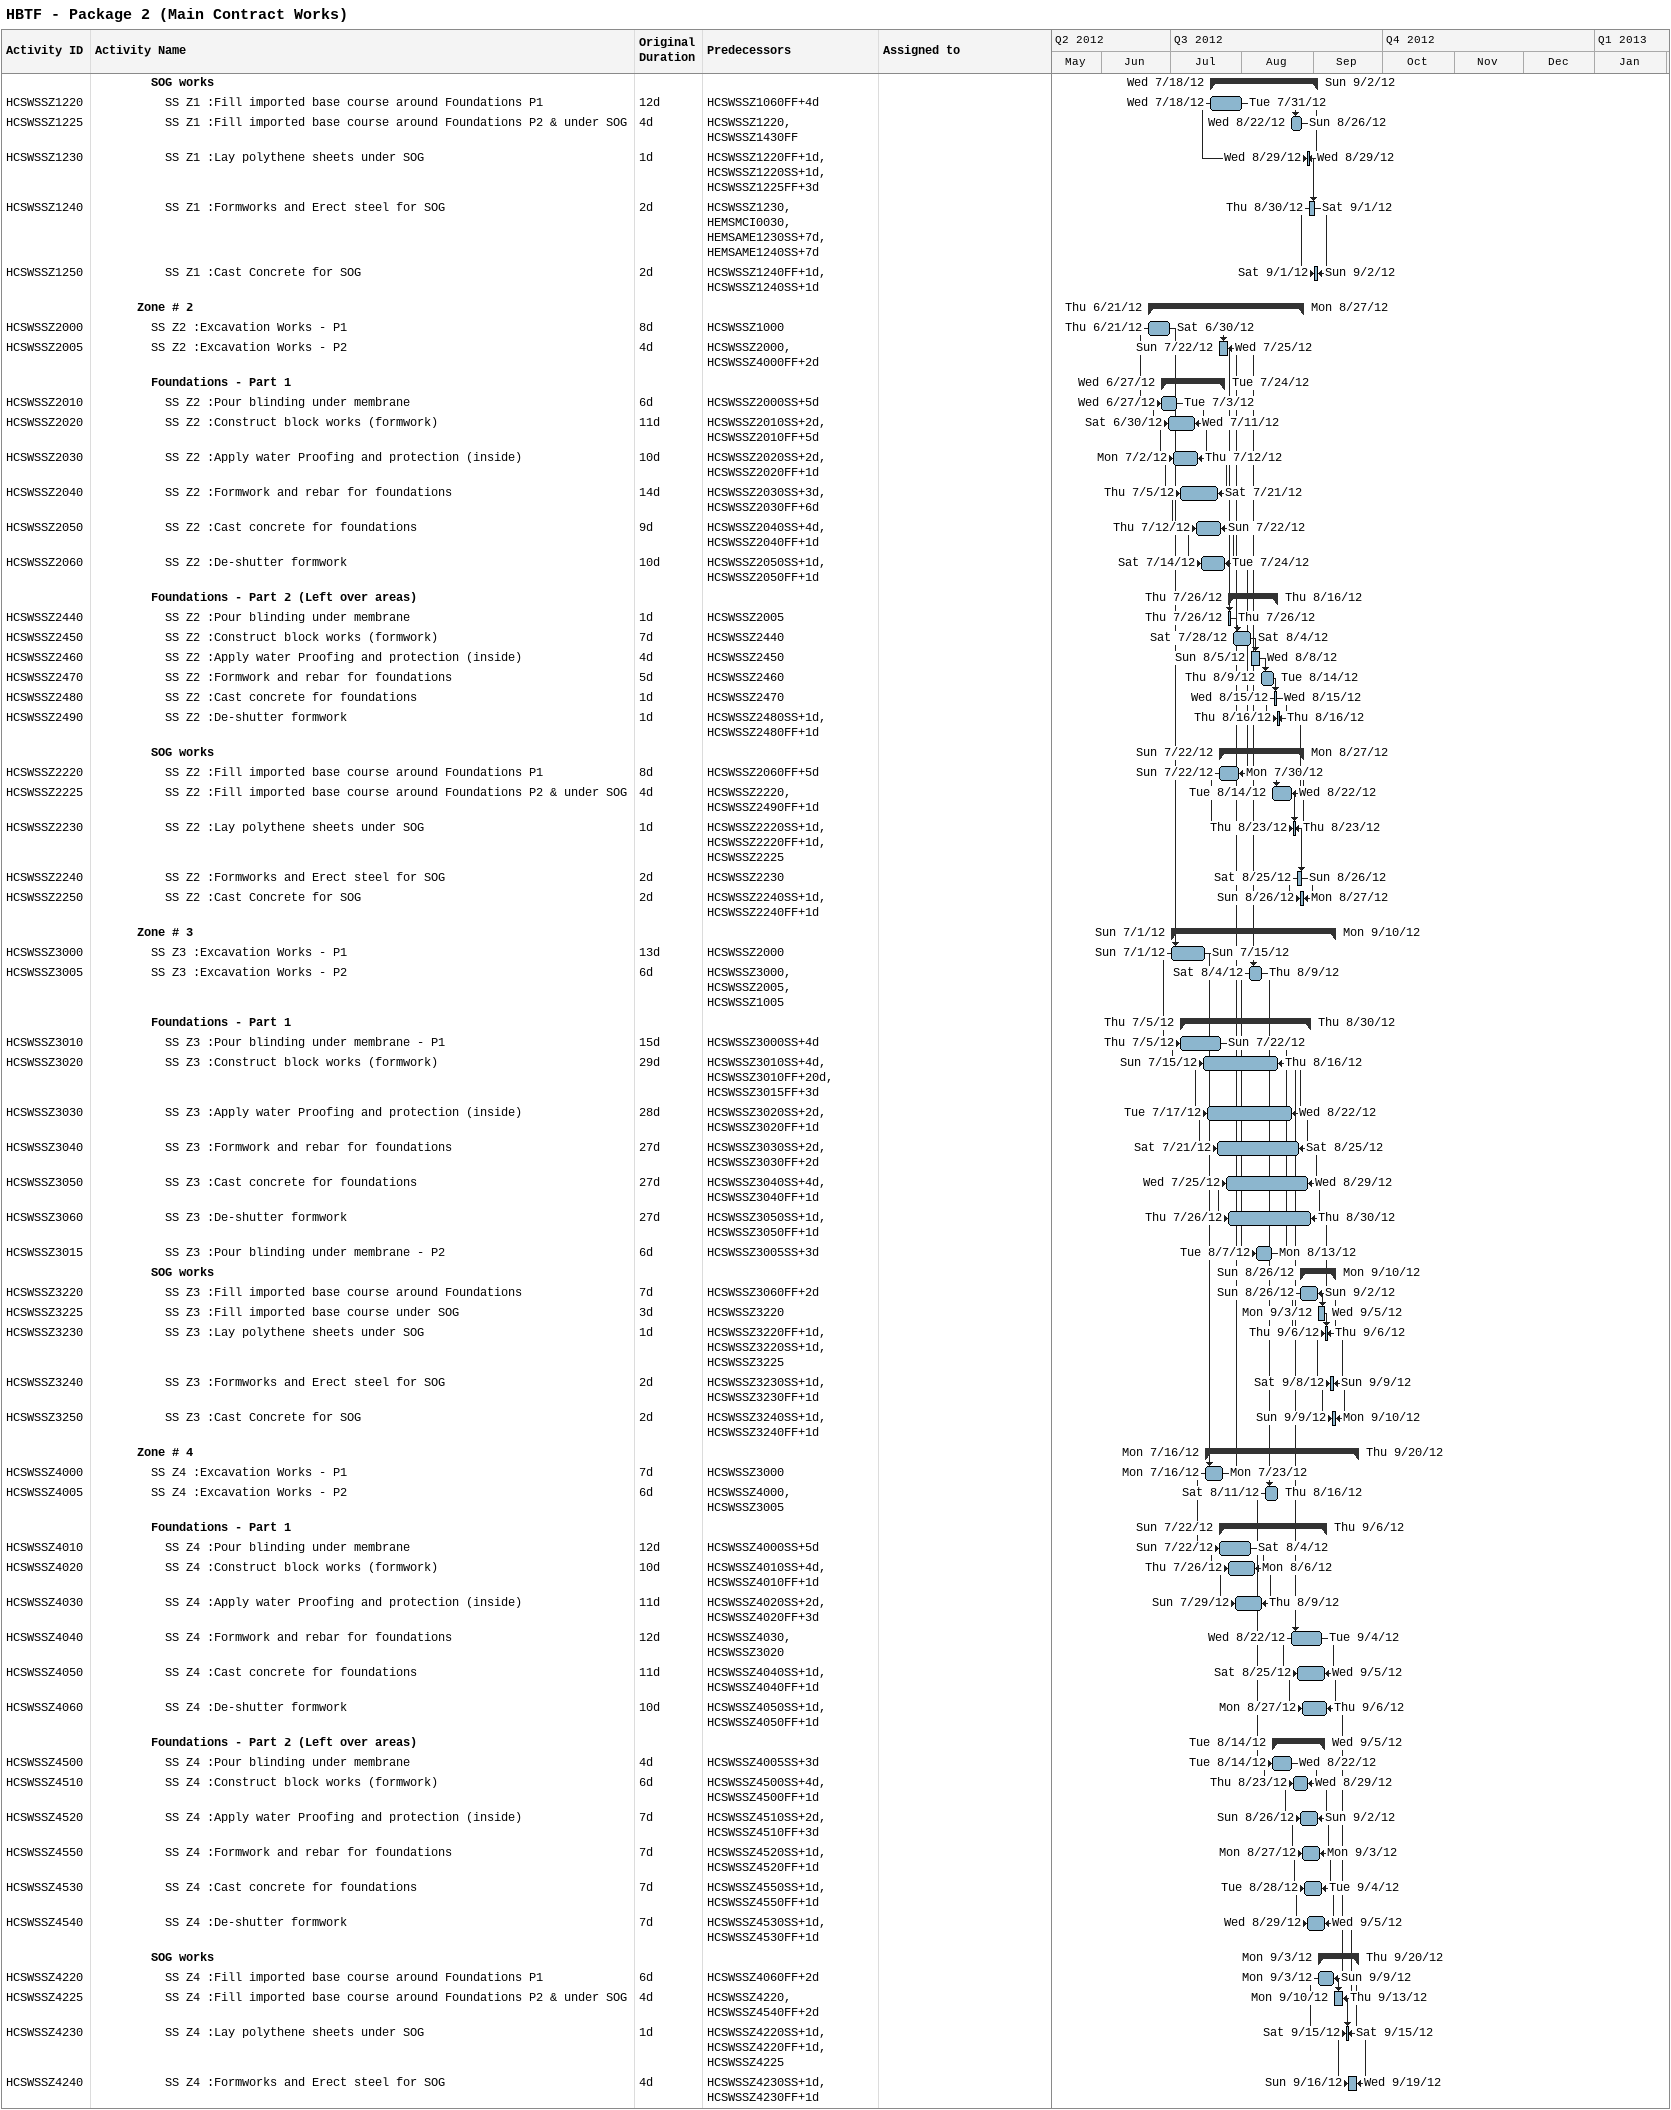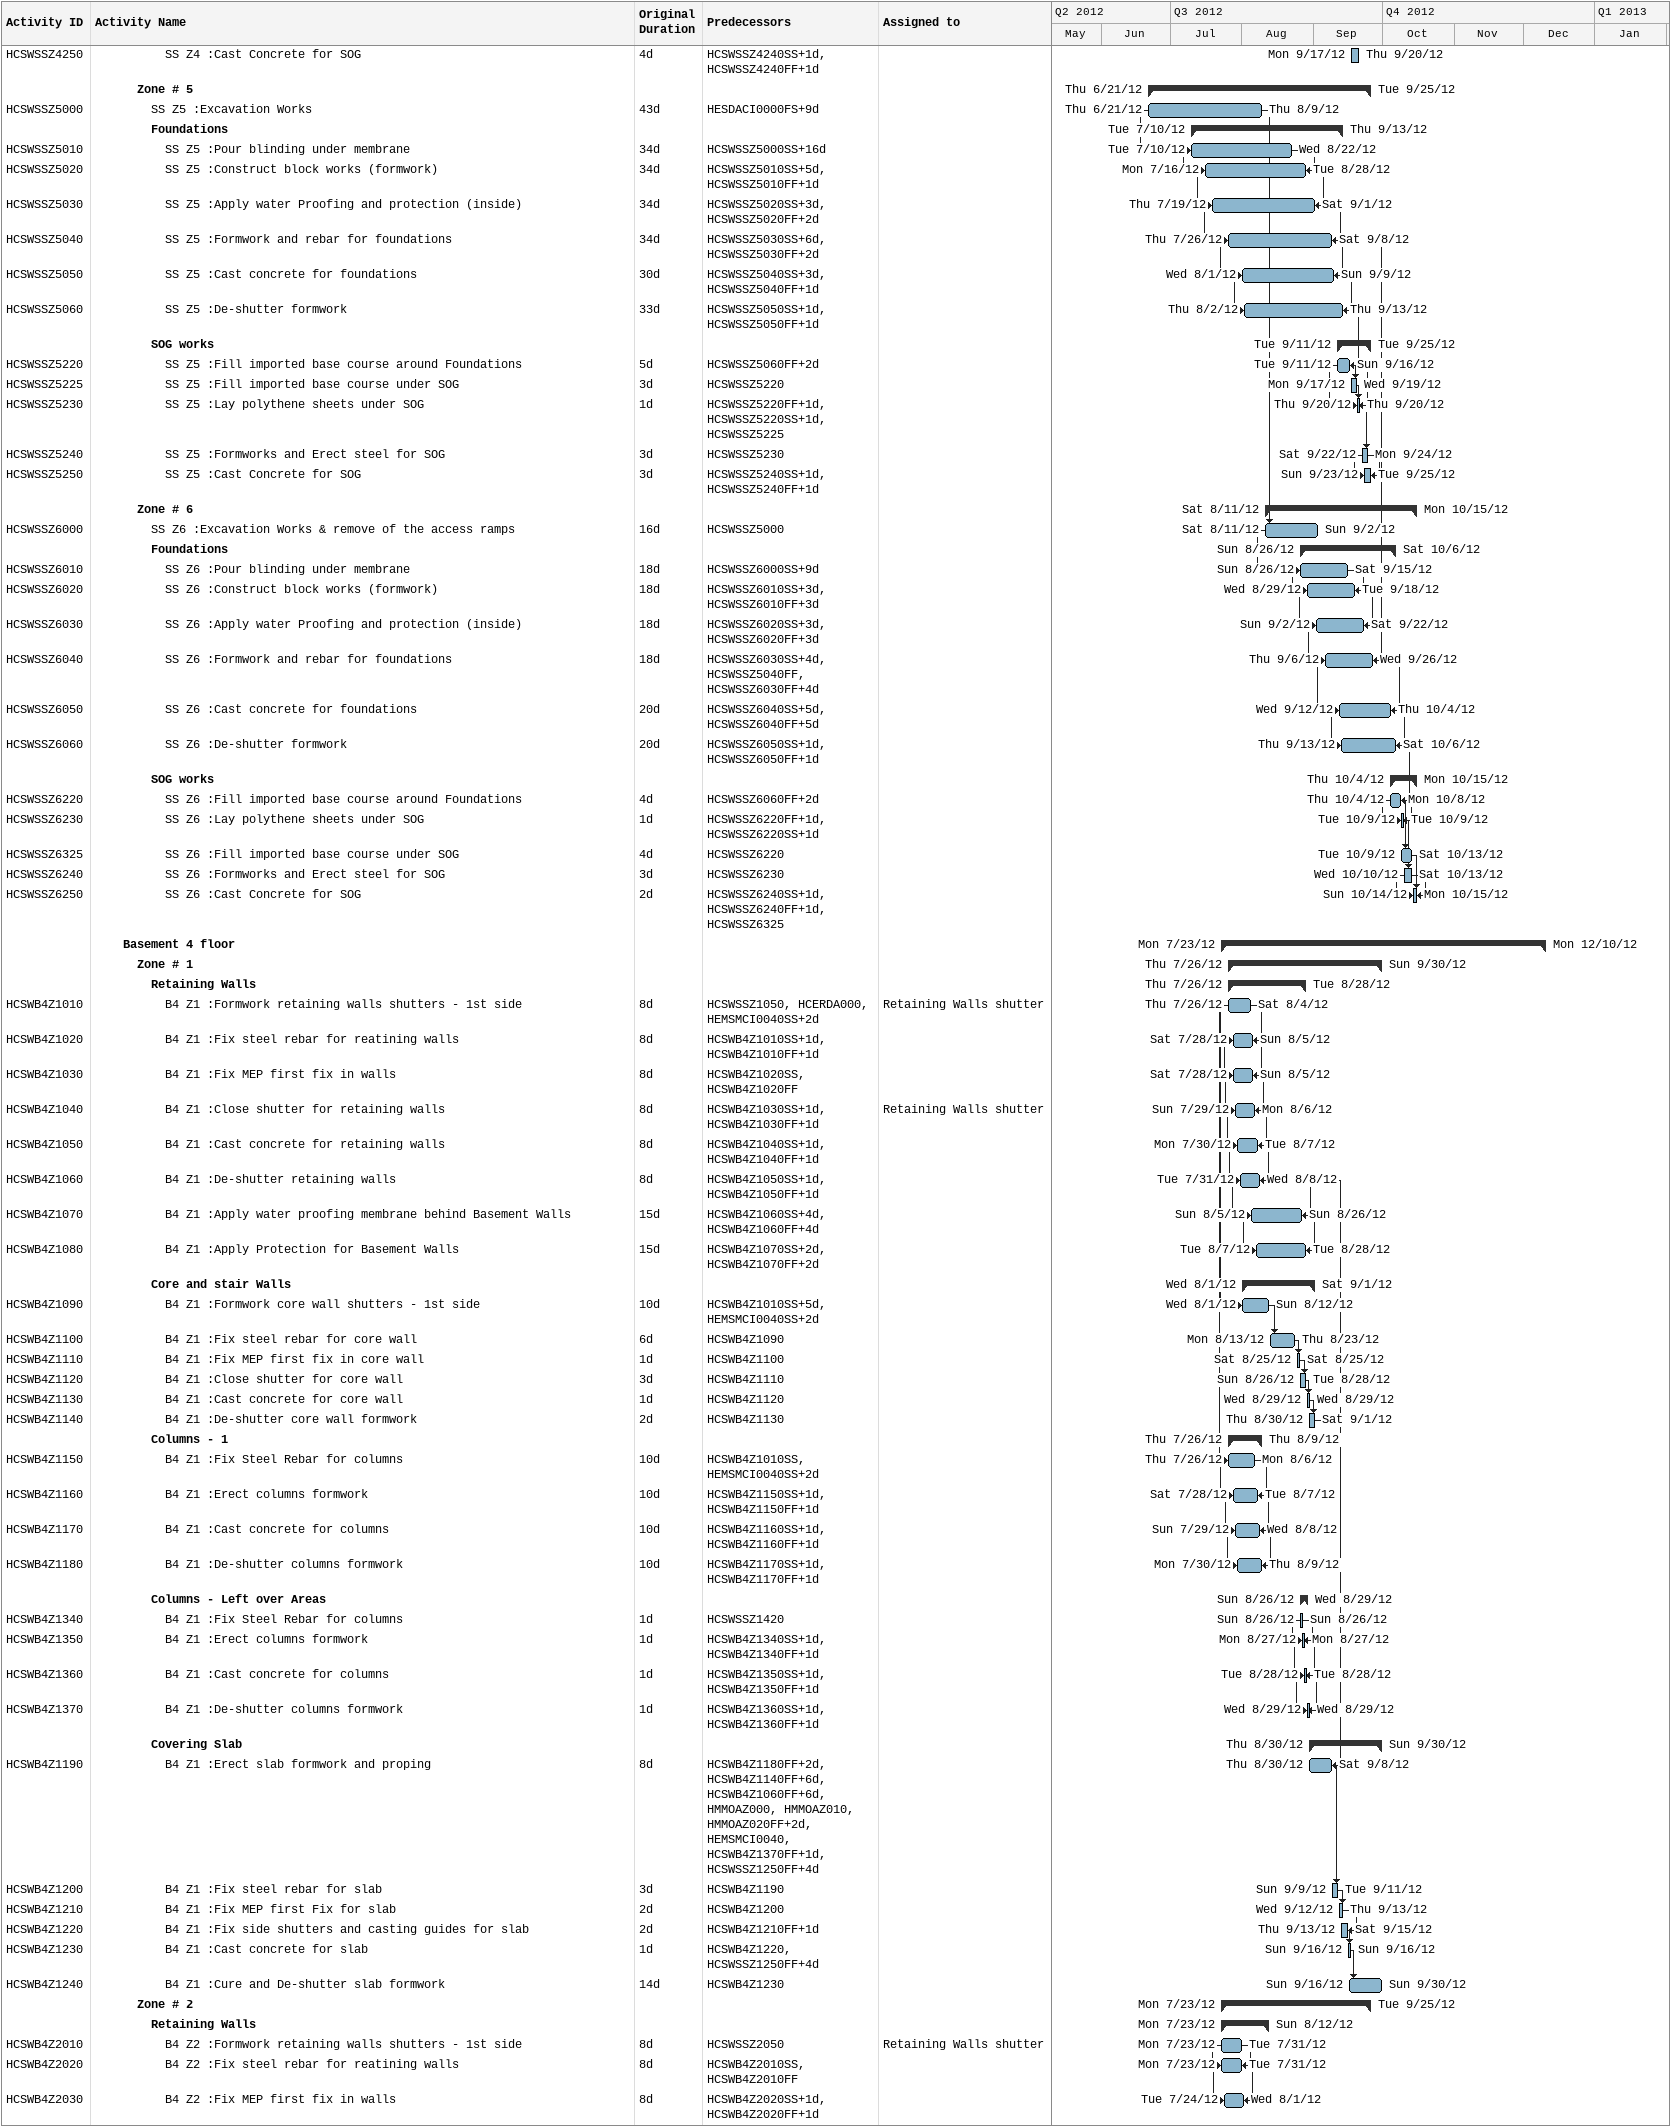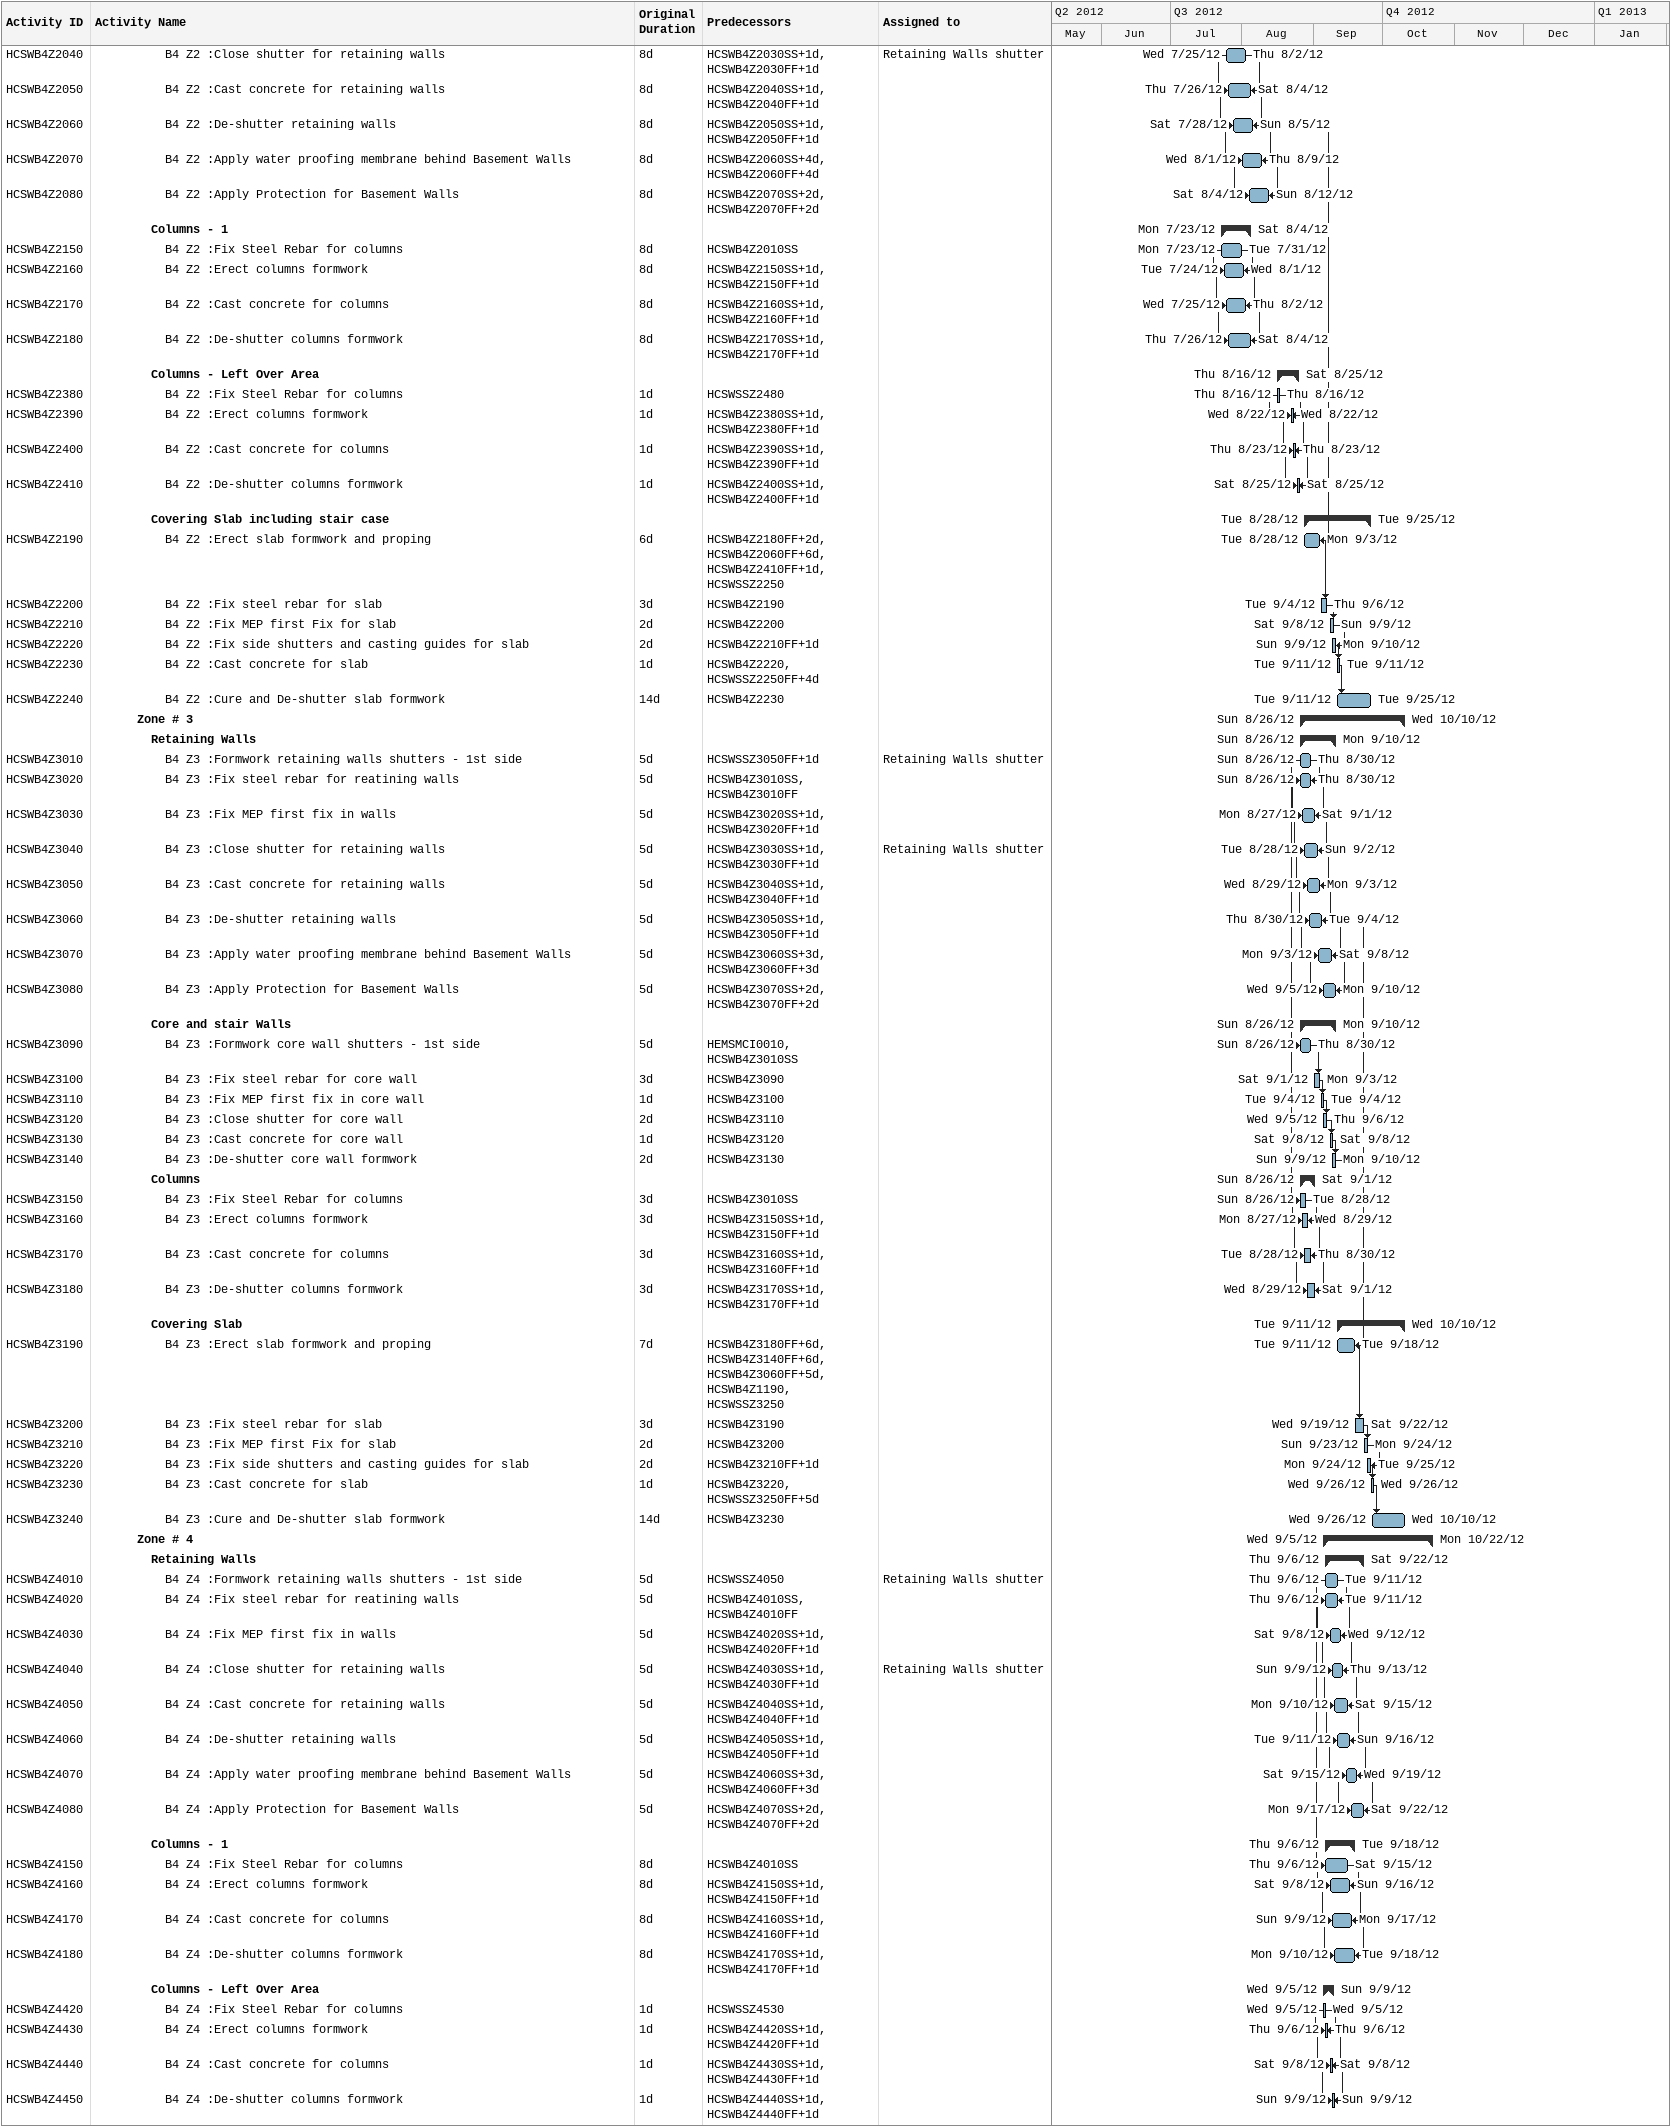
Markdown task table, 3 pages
HBTF - Package 2 (Main Contract Works)

| ID | Level | Task | Original duration | Start | Finish | Predecessors | Resources |
|---|---|---|---|---|---|---|---|
|  | 5 | **SOG works** |  | 2012-07-18 | 2012-09-02 |  |  |
| HCSWSSZ1220 | 6 | SS Z1 :Fill imported base course around Foundations P1 | 12d | 2012-07-18 | 2012-07-31 | HCSWSSZ1060FF+4d |  |
| HCSWSSZ1225 | 6 | SS Z1 :Fill imported base course around Foundations P2 & under SOG | 4d | 2012-08-22 | 2012-08-26 | HCSWSSZ1220, HCSWSSZ1430FF |  |
| HCSWSSZ1230 | 6 | SS Z1 :Lay polythene sheets under SOG | 1d | 2012-08-29 | 2012-08-29 | HCSWSSZ1220FF+1d, HCSWSSZ1220SS+1d, HCSWSSZ1225FF+3d |  |
| HCSWSSZ1240 | 6 | SS Z1 :Formworks and Erect steel for SOG | 2d | 2012-08-30 | 2012-09-01 | HCSWSSZ1230, HEMSMCI0030, HEMSAME1230SS+7d, HEMSAME1240SS+7d |  |
| HCSWSSZ1250 | 6 | SS Z1 :Cast Concrete for SOG | 2d | 2012-09-01 | 2012-09-02 | HCSWSSZ1240FF+1d, HCSWSSZ1240SS+1d |  |
|  | 4 | **Zone # 2** |  | 2012-06-21 | 2012-08-27 |  |  |
| HCSWSSZ2000 | 5 | SS Z2 :Excavation Works - P1 | 8d | 2012-06-21 | 2012-06-30 | HCSWSSZ1000 |  |
| HCSWSSZ2005 | 5 | SS Z2 :Excavation Works - P2 | 4d | 2012-07-22 | 2012-07-25 | HCSWSSZ2000, HCSWSSZ4000FF+2d |  |
|  | 5 | **Foundations - Part 1** |  | 2012-06-27 | 2012-07-24 |  |  |
| HCSWSSZ2010 | 6 | SS Z2 :Pour blinding under membrane | 6d | 2012-06-27 | 2012-07-03 | HCSWSSZ2000SS+5d |  |
| HCSWSSZ2020 | 6 | SS Z2 :Construct block works (formwork) | 11d | 2012-06-30 | 2012-07-11 | HCSWSSZ2010SS+2d, HCSWSSZ2010FF+5d |  |
| HCSWSSZ2030 | 6 | SS Z2 :Apply water Proofing and protection (inside) | 10d | 2012-07-02 | 2012-07-12 | HCSWSSZ2020SS+2d, HCSWSSZ2020FF+1d |  |
| HCSWSSZ2040 | 6 | SS Z2 :Formwork and rebar for foundations | 14d | 2012-07-05 | 2012-07-21 | HCSWSSZ2030SS+3d, HCSWSSZ2030FF+6d |  |
| HCSWSSZ2050 | 6 | SS Z2 :Cast concrete for foundations | 9d | 2012-07-12 | 2012-07-22 | HCSWSSZ2040SS+4d, HCSWSSZ2040FF+1d |  |
| HCSWSSZ2060 | 6 | SS Z2 :De-shutter formwork | 10d | 2012-07-14 | 2012-07-24 | HCSWSSZ2050SS+1d, HCSWSSZ2050FF+1d |  |
|  | 5 | **Foundations - Part 2 (Left over areas)** |  | 2012-07-26 | 2012-08-16 |  |  |
| HCSWSSZ2440 | 6 | SS Z2 :Pour blinding under membrane | 1d | 2012-07-26 | 2012-07-26 | HCSWSSZ2005 |  |
| HCSWSSZ2450 | 6 | SS Z2 :Construct block works (formwork) | 7d | 2012-07-28 | 2012-08-04 | HCSWSSZ2440 |  |
| HCSWSSZ2460 | 6 | SS Z2 :Apply water Proofing and protection (inside) | 4d | 2012-08-05 | 2012-08-08 | HCSWSSZ2450 |  |
| HCSWSSZ2470 | 6 | SS Z2 :Formwork and rebar for foundations | 5d | 2012-08-09 | 2012-08-14 | HCSWSSZ2460 |  |
| HCSWSSZ2480 | 6 | SS Z2 :Cast concrete for foundations | 1d | 2012-08-15 | 2012-08-15 | HCSWSSZ2470 |  |
| HCSWSSZ2490 | 6 | SS Z2 :De-shutter formwork | 1d | 2012-08-16 | 2012-08-16 | HCSWSSZ2480SS+1d, HCSWSSZ2480FF+1d |  |
|  | 5 | **SOG works** |  | 2012-07-22 | 2012-08-27 |  |  |
| HCSWSSZ2220 | 6 | SS Z2 :Fill imported base course around Foundations P1 | 8d | 2012-07-22 | 2012-07-30 | HCSWSSZ2060FF+5d |  |
| HCSWSSZ2225 | 6 | SS Z2 :Fill imported base course around Foundations P2 & under SOG | 4d | 2012-08-14 | 2012-08-22 | HCSWSSZ2220, HCSWSSZ2490FF+1d |  |
| HCSWSSZ2230 | 6 | SS Z2 :Lay polythene sheets under SOG | 1d | 2012-08-23 | 2012-08-23 | HCSWSSZ2220SS+1d, HCSWSSZ2220FF+1d, HCSWSSZ2225 |  |
| HCSWSSZ2240 | 6 | SS Z2 :Formworks and Erect steel for SOG | 2d | 2012-08-25 | 2012-08-26 | HCSWSSZ2230 |  |
| HCSWSSZ2250 | 6 | SS Z2 :Cast Concrete for SOG | 2d | 2012-08-26 | 2012-08-27 | HCSWSSZ2240SS+1d, HCSWSSZ2240FF+1d |  |
|  | 4 | **Zone # 3** |  | 2012-07-01 | 2012-09-10 |  |  |
| HCSWSSZ3000 | 5 | SS Z3 :Excavation Works - P1 | 13d | 2012-07-01 | 2012-07-15 | HCSWSSZ2000 |  |
| HCSWSSZ3005 | 5 | SS Z3 :Excavation Works - P2 | 6d | 2012-08-04 | 2012-08-09 | HCSWSSZ3000, HCSWSSZ2005, HCSWSSZ1005 |  |
|  | 5 | **Foundations - Part 1** |  | 2012-07-05 | 2012-08-30 |  |  |
| HCSWSSZ3010 | 6 | SS Z3 :Pour blinding under membrane - P1 | 15d | 2012-07-05 | 2012-07-22 | HCSWSSZ3000SS+4d |  |
| HCSWSSZ3020 | 6 | SS Z3 :Construct block works (formwork) | 29d | 2012-07-15 | 2012-08-16 | HCSWSSZ3010SS+4d, HCSWSSZ3010FF+20d, HCSWSSZ3015FF+3d |  |
| HCSWSSZ3030 | 6 | SS Z3 :Apply water Proofing and protection (inside) | 28d | 2012-07-17 | 2012-08-22 | HCSWSSZ3020SS+2d, HCSWSSZ3020FF+1d |  |
| HCSWSSZ3040 | 6 | SS Z3 :Formwork and rebar for foundations | 27d | 2012-07-21 | 2012-08-25 | HCSWSSZ3030SS+2d, HCSWSSZ3030FF+2d |  |
| HCSWSSZ3050 | 6 | SS Z3 :Cast concrete for foundations | 27d | 2012-07-25 | 2012-08-29 | HCSWSSZ3040SS+4d, HCSWSSZ3040FF+1d |  |
| HCSWSSZ3060 | 6 | SS Z3 :De-shutter formwork | 27d | 2012-07-26 | 2012-08-30 | HCSWSSZ3050SS+1d, HCSWSSZ3050FF+1d |  |
| HCSWSSZ3015 | 6 | SS Z3 :Pour blinding under membrane - P2 | 6d | 2012-08-07 | 2012-08-13 | HCSWSSZ3005SS+3d |  |
|  | 5 | **SOG works** |  | 2012-08-26 | 2012-09-10 |  |  |
| HCSWSSZ3220 | 6 | SS Z3 :Fill imported base course around Foundations | 7d | 2012-08-26 | 2012-09-02 | HCSWSSZ3060FF+2d |  |
| HCSWSSZ3225 | 6 | SS Z3 :Fill imported base course under SOG | 3d | 2012-09-03 | 2012-09-05 | HCSWSSZ3220 |  |
| HCSWSSZ3230 | 6 | SS Z3 :Lay polythene sheets under SOG | 1d | 2012-09-06 | 2012-09-06 | HCSWSSZ3220FF+1d, HCSWSSZ3220SS+1d, HCSWSSZ3225 |  |
| HCSWSSZ3240 | 6 | SS Z3 :Formworks and Erect steel for SOG | 2d | 2012-09-08 | 2012-09-09 | HCSWSSZ3230SS+1d, HCSWSSZ3230FF+1d |  |
| HCSWSSZ3250 | 6 | SS Z3 :Cast Concrete for SOG | 2d | 2012-09-09 | 2012-09-10 | HCSWSSZ3240SS+1d, HCSWSSZ3240FF+1d |  |
|  | 4 | **Zone # 4** |  | 2012-07-16 | 2012-09-20 |  |  |
| HCSWSSZ4000 | 5 | SS Z4 :Excavation Works - P1 | 7d | 2012-07-16 | 2012-07-23 | HCSWSSZ3000 |  |
| HCSWSSZ4005 | 5 | SS Z4 :Excavation Works - P2 | 6d | 2012-08-11 | 2012-08-16 | HCSWSSZ4000, HCSWSSZ3005 |  |
|  | 5 | **Foundations - Part 1** |  | 2012-07-22 | 2012-09-06 |  |  |
| HCSWSSZ4010 | 6 | SS Z4 :Pour blinding under membrane | 12d | 2012-07-22 | 2012-08-04 | HCSWSSZ4000SS+5d |  |
| HCSWSSZ4020 | 6 | SS Z4 :Construct block works (formwork) | 10d | 2012-07-26 | 2012-08-06 | HCSWSSZ4010SS+4d, HCSWSSZ4010FF+1d |  |
| HCSWSSZ4030 | 6 | SS Z4 :Apply water Proofing and protection (inside) | 11d | 2012-07-29 | 2012-08-09 | HCSWSSZ4020SS+2d, HCSWSSZ4020FF+3d |  |
| HCSWSSZ4040 | 6 | SS Z4 :Formwork and rebar for foundations | 12d | 2012-08-22 | 2012-09-04 | HCSWSSZ4030, HCSWSSZ3020 |  |
| HCSWSSZ4050 | 6 | SS Z4 :Cast concrete for foundations | 11d | 2012-08-25 | 2012-09-05 | HCSWSSZ4040SS+1d, HCSWSSZ4040FF+1d |  |
| HCSWSSZ4060 | 6 | SS Z4 :De-shutter formwork | 10d | 2012-08-27 | 2012-09-06 | HCSWSSZ4050SS+1d, HCSWSSZ4050FF+1d |  |
|  | 5 | **Foundations - Part 2 (Left over areas)** |  | 2012-08-14 | 2012-09-05 |  |  |
| HCSWSSZ4500 | 6 | SS Z4 :Pour blinding under membrane | 4d | 2012-08-14 | 2012-08-22 | HCSWSSZ4005SS+3d |  |
| HCSWSSZ4510 | 6 | SS Z4 :Construct block works (formwork) | 6d | 2012-08-23 | 2012-08-29 | HCSWSSZ4500SS+4d, HCSWSSZ4500FF+1d |  |
| HCSWSSZ4520 | 6 | SS Z4 :Apply water Proofing and protection (inside) | 7d | 2012-08-26 | 2012-09-02 | HCSWSSZ4510SS+2d, HCSWSSZ4510FF+3d |  |
| HCSWSSZ4550 | 6 | SS Z4 :Formwork and rebar for foundations | 7d | 2012-08-27 | 2012-09-03 | HCSWSSZ4520SS+1d, HCSWSSZ4520FF+1d |  |
| HCSWSSZ4530 | 6 | SS Z4 :Cast concrete for foundations | 7d | 2012-08-28 | 2012-09-04 | HCSWSSZ4550SS+1d, HCSWSSZ4550FF+1d |  |
| HCSWSSZ4540 | 6 | SS Z4 :De-shutter formwork | 7d | 2012-08-29 | 2012-09-05 | HCSWSSZ4530SS+1d, HCSWSSZ4530FF+1d |  |
|  | 5 | **SOG works** |  | 2012-09-03 | 2012-09-20 |  |  |
| HCSWSSZ4220 | 6 | SS Z4 :Fill imported base course around Foundations P1 | 6d | 2012-09-03 | 2012-09-09 | HCSWSSZ4060FF+2d |  |
| HCSWSSZ4225 | 6 | SS Z4 :Fill imported base course around Foundations P2 & under SOG | 4d | 2012-09-10 | 2012-09-13 | HCSWSSZ4220, HCSWSSZ4540FF+2d |  |
| HCSWSSZ4230 | 6 | SS Z4 :Lay polythene sheets under SOG | 1d | 2012-09-15 | 2012-09-15 | HCSWSSZ4220SS+1d, HCSWSSZ4220FF+1d, HCSWSSZ4225 |  |
| HCSWSSZ4240 | 6 | SS Z4 :Formworks and Erect steel for SOG | 4d | 2012-09-16 | 2012-09-19 | HCSWSSZ4230SS+1d, HCSWSSZ4230FF+1d |  |
| HCSWSSZ4250 | 6 | SS Z4 :Cast Concrete for SOG | 4d | 2012-09-17 | 2012-09-20 | HCSWSSZ4240SS+1d, HCSWSSZ4240FF+1d |  |
|  | 4 | **Zone # 5** |  | 2012-06-21 | 2012-09-25 |  |  |
| HCSWSSZ5000 | 5 | SS Z5 :Excavation Works | 43d | 2012-06-21 | 2012-08-09 | HESDACI0000FS+9d |  |
|  | 5 | **Foundations** |  | 2012-07-10 | 2012-09-13 |  |  |
| HCSWSSZ5010 | 6 | SS Z5 :Pour blinding under membrane | 34d | 2012-07-10 | 2012-08-22 | HCSWSSZ5000SS+16d |  |
| HCSWSSZ5020 | 6 | SS Z5 :Construct block works (formwork) | 34d | 2012-07-16 | 2012-08-28 | HCSWSSZ5010SS+5d, HCSWSSZ5010FF+1d |  |
| HCSWSSZ5030 | 6 | SS Z5 :Apply water Proofing and protection (inside) | 34d | 2012-07-19 | 2012-09-01 | HCSWSSZ5020SS+3d, HCSWSSZ5020FF+2d |  |
| HCSWSSZ5040 | 6 | SS Z5 :Formwork and rebar for foundations | 34d | 2012-07-26 | 2012-09-08 | HCSWSSZ5030SS+6d, HCSWSSZ5030FF+2d |  |
| HCSWSSZ5050 | 6 | SS Z5 :Cast concrete for foundations | 30d | 2012-08-01 | 2012-09-09 | HCSWSSZ5040SS+3d, HCSWSSZ5040FF+1d |  |
| HCSWSSZ5060 | 6 | SS Z5 :De-shutter formwork | 33d | 2012-08-02 | 2012-09-13 | HCSWSSZ5050SS+1d, HCSWSSZ5050FF+1d |  |
|  | 5 | **SOG works** |  | 2012-09-11 | 2012-09-25 |  |  |
| HCSWSSZ5220 | 6 | SS Z5 :Fill imported base course around Foundations | 5d | 2012-09-11 | 2012-09-16 | HCSWSSZ5060FF+2d |  |
| HCSWSSZ5225 | 6 | SS Z5 :Fill imported base course under SOG | 3d | 2012-09-17 | 2012-09-19 | HCSWSSZ5220 |  |
| HCSWSSZ5230 | 6 | SS Z5 :Lay polythene sheets under SOG | 1d | 2012-09-20 | 2012-09-20 | HCSWSSZ5220FF+1d, HCSWSSZ5220SS+1d, HCSWSSZ5225 |  |
| HCSWSSZ5240 | 6 | SS Z5 :Formworks and Erect steel for SOG | 3d | 2012-09-22 | 2012-09-24 | HCSWSSZ5230 |  |
| HCSWSSZ5250 | 6 | SS Z5 :Cast Concrete for SOG | 3d | 2012-09-23 | 2012-09-25 | HCSWSSZ5240SS+1d, HCSWSSZ5240FF+1d |  |
|  | 4 | **Zone # 6** |  | 2012-08-11 | 2012-10-15 |  |  |
| HCSWSSZ6000 | 5 | SS Z6 :Excavation Works & remove of the access ramps | 16d | 2012-08-11 | 2012-09-02 | HCSWSSZ5000 |  |
|  | 5 | **Foundations** |  | 2012-08-26 | 2012-10-06 |  |  |
| HCSWSSZ6010 | 6 | SS Z6 :Pour blinding under membrane | 18d | 2012-08-26 | 2012-09-15 | HCSWSSZ6000SS+9d |  |
| HCSWSSZ6020 | 6 | SS Z6 :Construct block works (formwork) | 18d | 2012-08-29 | 2012-09-18 | HCSWSSZ6010SS+3d, HCSWSSZ6010FF+3d |  |
| HCSWSSZ6030 | 6 | SS Z6 :Apply water Proofing and protection (inside) | 18d | 2012-09-02 | 2012-09-22 | HCSWSSZ6020SS+3d, HCSWSSZ6020FF+3d |  |
| HCSWSSZ6040 | 6 | SS Z6 :Formwork and rebar for foundations | 18d | 2012-09-06 | 2012-09-26 | HCSWSSZ6030SS+4d, HCSWSSZ5040FF, HCSWSSZ6030FF+4d |  |
| HCSWSSZ6050 | 6 | SS Z6 :Cast concrete for foundations | 20d | 2012-09-12 | 2012-10-04 | HCSWSSZ6040SS+5d, HCSWSSZ6040FF+5d |  |
| HCSWSSZ6060 | 6 | SS Z6 :De-shutter formwork | 20d | 2012-09-13 | 2012-10-06 | HCSWSSZ6050SS+1d, HCSWSSZ6050FF+1d |  |
|  | 5 | **SOG works** |  | 2012-10-04 | 2012-10-15 |  |  |
| HCSWSSZ6220 | 6 | SS Z6 :Fill imported base course around Foundations | 4d | 2012-10-04 | 2012-10-08 | HCSWSSZ6060FF+2d |  |
| HCSWSSZ6230 | 6 | SS Z6 :Lay polythene sheets under SOG | 1d | 2012-10-09 | 2012-10-09 | HCSWSSZ6220FF+1d, HCSWSSZ6220SS+1d |  |
| HCSWSSZ6325 | 6 | SS Z6 :Fill imported base course under SOG | 4d | 2012-10-09 | 2012-10-13 | HCSWSSZ6220 |  |
| HCSWSSZ6240 | 6 | SS Z6 :Formworks and Erect steel for SOG | 3d | 2012-10-10 | 2012-10-13 | HCSWSSZ6230 |  |
| HCSWSSZ6250 | 6 | SS Z6 :Cast Concrete for SOG | 2d | 2012-10-14 | 2012-10-15 | HCSWSSZ6240SS+1d, HCSWSSZ6240FF+1d, HCSWSSZ6325 |  |
|  | 3 | **Basement 4 floor** |  | 2012-07-23 | 2012-12-10 |  |  |
|  | 4 | **Zone # 1** |  | 2012-07-26 | 2012-09-30 |  |  |
|  | 5 | **Retaining Walls** |  | 2012-07-26 | 2012-08-28 |  |  |
| HCSWB4Z1010 | 6 | B4 Z1 :Formwork retaining walls shutters - 1st side | 8d | 2012-07-26 | 2012-08-04 | HCSWSSZ1050, HCERDA000, HEMSMCI0040SS+2d | Retaining Walls shutter |
| HCSWB4Z1020 | 6 | B4 Z1 :Fix steel rebar for reatining walls | 8d | 2012-07-28 | 2012-08-05 | HCSWB4Z1010SS+1d, HCSWB4Z1010FF+1d |  |
| HCSWB4Z1030 | 6 | B4 Z1 :Fix MEP first fix in walls | 8d | 2012-07-28 | 2012-08-05 | HCSWB4Z1020SS, HCSWB4Z1020FF |  |
| HCSWB4Z1040 | 6 | B4 Z1 :Close shutter for retaining walls | 8d | 2012-07-29 | 2012-08-06 | HCSWB4Z1030SS+1d, HCSWB4Z1030FF+1d | Retaining Walls shutter |
| HCSWB4Z1050 | 6 | B4 Z1 :Cast concrete for retaining walls | 8d | 2012-07-30 | 2012-08-07 | HCSWB4Z1040SS+1d, HCSWB4Z1040FF+1d |  |
| HCSWB4Z1060 | 6 | B4 Z1 :De-shutter retaining walls | 8d | 2012-07-31 | 2012-08-08 | HCSWB4Z1050SS+1d, HCSWB4Z1050FF+1d |  |
| HCSWB4Z1070 | 6 | B4 Z1 :Apply water proofing membrane behind Basement Walls | 15d | 2012-08-05 | 2012-08-26 | HCSWB4Z1060SS+4d, HCSWB4Z1060FF+4d |  |
| HCSWB4Z1080 | 6 | B4 Z1 :Apply Protection for Basement Walls | 15d | 2012-08-07 | 2012-08-28 | HCSWB4Z1070SS+2d, HCSWB4Z1070FF+2d |  |
|  | 5 | **Core and stair Walls** |  | 2012-08-01 | 2012-09-01 |  |  |
| HCSWB4Z1090 | 6 | B4 Z1 :Formwork core wall shutters - 1st side | 10d | 2012-08-01 | 2012-08-12 | HCSWB4Z1010SS+5d, HEMSMCI0040SS+2d |  |
| HCSWB4Z1100 | 6 | B4 Z1 :Fix steel rebar for core wall | 6d | 2012-08-13 | 2012-08-23 | HCSWB4Z1090 |  |
| HCSWB4Z1110 | 6 | B4 Z1 :Fix MEP first fix in core wall | 1d | 2012-08-25 | 2012-08-25 | HCSWB4Z1100 |  |
| HCSWB4Z1120 | 6 | B4 Z1 :Close shutter for core wall | 3d | 2012-08-26 | 2012-08-28 | HCSWB4Z1110 |  |
| HCSWB4Z1130 | 6 | B4 Z1 :Cast concrete for core wall | 1d | 2012-08-29 | 2012-08-29 | HCSWB4Z1120 |  |
| HCSWB4Z1140 | 6 | B4 Z1 :De-shutter core wall formwork | 2d | 2012-08-30 | 2012-09-01 | HCSWB4Z1130 |  |
|  | 5 | **Columns - 1** |  | 2012-07-26 | 2012-08-09 |  |  |
| HCSWB4Z1150 | 6 | B4 Z1 :Fix Steel Rebar for columns | 10d | 2012-07-26 | 2012-08-06 | HCSWB4Z1010SS, HEMSMCI0040SS+2d |  |
| HCSWB4Z1160 | 6 | B4 Z1 :Erect columns formwork | 10d | 2012-07-28 | 2012-08-07 | HCSWB4Z1150SS+1d, HCSWB4Z1150FF+1d |  |
| HCSWB4Z1170 | 6 | B4 Z1 :Cast concrete for columns | 10d | 2012-07-29 | 2012-08-08 | HCSWB4Z1160SS+1d, HCSWB4Z1160FF+1d |  |
| HCSWB4Z1180 | 6 | B4 Z1 :De-shutter columns formwork | 10d | 2012-07-30 | 2012-08-09 | HCSWB4Z1170SS+1d, HCSWB4Z1170FF+1d |  |
|  | 5 | **Columns - Left over Areas** |  | 2012-08-26 | 2012-08-29 |  |  |
| HCSWB4Z1340 | 6 | B4 Z1 :Fix Steel Rebar for columns | 1d | 2012-08-26 | 2012-08-26 | HCSWSSZ1420 |  |
| HCSWB4Z1350 | 6 | B4 Z1 :Erect columns formwork | 1d | 2012-08-27 | 2012-08-27 | HCSWB4Z1340SS+1d, HCSWB4Z1340FF+1d |  |
| HCSWB4Z1360 | 6 | B4 Z1 :Cast concrete for columns | 1d | 2012-08-28 | 2012-08-28 | HCSWB4Z1350SS+1d, HCSWB4Z1350FF+1d |  |
| HCSWB4Z1370 | 6 | B4 Z1 :De-shutter columns formwork | 1d | 2012-08-29 | 2012-08-29 | HCSWB4Z1360SS+1d, HCSWB4Z1360FF+1d |  |
|  | 5 | **Covering Slab** |  | 2012-08-30 | 2012-09-30 |  |  |
| HCSWB4Z1190 | 6 | B4 Z1 :Erect slab formwork and proping | 8d | 2012-08-30 | 2012-09-08 | HCSWB4Z1180FF+2d, HCSWB4Z1140FF+6d, HCSWB4Z1060FF+6d, HMMOAZ000, HMMOAZ010, HMMOAZ020FF+2d, HEMSMCI0040, HCSWB4Z1370FF+1d, HCSWSSZ1250FF+4d |  |
| HCSWB4Z1200 | 6 | B4 Z1 :Fix steel rebar for slab | 3d | 2012-09-09 | 2012-09-11 | HCSWB4Z1190 |  |
| HCSWB4Z1210 | 6 | B4 Z1 :Fix MEP first Fix for slab | 2d | 2012-09-12 | 2012-09-13 | HCSWB4Z1200 |  |
| HCSWB4Z1220 | 6 | B4 Z1 :Fix side shutters and casting guides for slab | 2d | 2012-09-13 | 2012-09-15 | HCSWB4Z1210FF+1d |  |
| HCSWB4Z1230 | 6 | B4 Z1 :Cast concrete for slab | 1d | 2012-09-16 | 2012-09-16 | HCSWB4Z1220, HCSWSSZ1250FF+4d |  |
| HCSWB4Z1240 | 6 | B4 Z1 :Cure and De-shutter slab formwork | 14d | 2012-09-16 | 2012-09-30 | HCSWB4Z1230 |  |
|  | 4 | **Zone # 2** |  | 2012-07-23 | 2012-09-25 |  |  |
|  | 5 | **Retaining Walls** |  | 2012-07-23 | 2012-08-12 |  |  |
| HCSWB4Z2010 | 6 | B4 Z2 :Formwork retaining walls shutters - 1st side | 8d | 2012-07-23 | 2012-07-31 | HCSWSSZ2050 | Retaining Walls shutter |
| HCSWB4Z2020 | 6 | B4 Z2 :Fix steel rebar for reatining walls | 8d | 2012-07-23 | 2012-07-31 | HCSWB4Z2010SS, HCSWB4Z2010FF |  |
| HCSWB4Z2030 | 6 | B4 Z2 :Fix MEP first fix in walls | 8d | 2012-07-24 | 2012-08-01 | HCSWB4Z2020SS+1d, HCSWB4Z2020FF+1d |  |
| HCSWB4Z2040 | 6 | B4 Z2 :Close shutter for retaining walls | 8d | 2012-07-25 | 2012-08-02 | HCSWB4Z2030SS+1d, HCSWB4Z2030FF+1d | Retaining Walls shutter |
| HCSWB4Z2050 | 6 | B4 Z2 :Cast concrete for retaining walls | 8d | 2012-07-26 | 2012-08-04 | HCSWB4Z2040SS+1d, HCSWB4Z2040FF+1d |  |
| HCSWB4Z2060 | 6 | B4 Z2 :De-shutter retaining walls | 8d | 2012-07-28 | 2012-08-05 | HCSWB4Z2050SS+1d, HCSWB4Z2050FF+1d |  |
| HCSWB4Z2070 | 6 | B4 Z2 :Apply water proofing membrane behind Basement Walls | 8d | 2012-08-01 | 2012-08-09 | HCSWB4Z2060SS+4d, HCSWB4Z2060FF+4d |  |
| HCSWB4Z2080 | 6 | B4 Z2 :Apply Protection for Basement Walls | 8d | 2012-08-04 | 2012-08-12 | HCSWB4Z2070SS+2d, HCSWB4Z2070FF+2d |  |
|  | 5 | **Columns - 1** |  | 2012-07-23 | 2012-08-04 |  |  |
| HCSWB4Z2150 | 6 | B4 Z2 :Fix Steel Rebar for columns | 8d | 2012-07-23 | 2012-07-31 | HCSWB4Z2010SS |  |
| HCSWB4Z2160 | 6 | B4 Z2 :Erect columns formwork | 8d | 2012-07-24 | 2012-08-01 | HCSWB4Z2150SS+1d, HCSWB4Z2150FF+1d |  |
| HCSWB4Z2170 | 6 | B4 Z2 :Cast concrete for columns | 8d | 2012-07-25 | 2012-08-02 | HCSWB4Z2160SS+1d, HCSWB4Z2160FF+1d |  |
| HCSWB4Z2180 | 6 | B4 Z2 :De-shutter columns formwork | 8d | 2012-07-26 | 2012-08-04 | HCSWB4Z2170SS+1d, HCSWB4Z2170FF+1d |  |
|  | 5 | **Columns - Left Over Area** |  | 2012-08-16 | 2012-08-25 |  |  |
| HCSWB4Z2380 | 6 | B4 Z2 :Fix Steel Rebar for columns | 1d | 2012-08-16 | 2012-08-16 | HCSWSSZ2480 |  |
| HCSWB4Z2390 | 6 | B4 Z2 :Erect columns formwork | 1d | 2012-08-22 | 2012-08-22 | HCSWB4Z2380SS+1d, HCSWB4Z2380FF+1d |  |
| HCSWB4Z2400 | 6 | B4 Z2 :Cast concrete for columns | 1d | 2012-08-23 | 2012-08-23 | HCSWB4Z2390SS+1d, HCSWB4Z2390FF+1d |  |
| HCSWB4Z2410 | 6 | B4 Z2 :De-shutter columns formwork | 1d | 2012-08-25 | 2012-08-25 | HCSWB4Z2400SS+1d, HCSWB4Z2400FF+1d |  |
|  | 5 | **Covering Slab including stair case** |  | 2012-08-28 | 2012-09-25 |  |  |
| HCSWB4Z2190 | 6 | B4 Z2 :Erect slab formwork and proping | 6d | 2012-08-28 | 2012-09-03 | HCSWB4Z2180FF+2d, HCSWB4Z2060FF+6d, HCSWB4Z2410FF+1d, HCSWSSZ2250 |  |
| HCSWB4Z2200 | 6 | B4 Z2 :Fix steel rebar for slab | 3d | 2012-09-04 | 2012-09-06 | HCSWB4Z2190 |  |
| HCSWB4Z2210 | 6 | B4 Z2 :Fix MEP first Fix for slab | 2d | 2012-09-08 | 2012-09-09 | HCSWB4Z2200 |  |
| HCSWB4Z2220 | 6 | B4 Z2 :Fix side shutters and casting guides for slab | 2d | 2012-09-09 | 2012-09-10 | HCSWB4Z2210FF+1d |  |
| HCSWB4Z2230 | 6 | B4 Z2 :Cast concrete for slab | 1d | 2012-09-11 | 2012-09-11 | HCSWB4Z2220, HCSWSSZ2250FF+4d |  |
| HCSWB4Z2240 | 6 | B4 Z2 :Cure and De-shutter slab formwork | 14d | 2012-09-11 | 2012-09-25 | HCSWB4Z2230 |  |
|  | 4 | **Zone # 3** |  | 2012-08-26 | 2012-10-10 |  |  |
|  | 5 | **Retaining Walls** |  | 2012-08-26 | 2012-09-10 |  |  |
| HCSWB4Z3010 | 6 | B4 Z3 :Formwork retaining walls shutters - 1st side | 5d | 2012-08-26 | 2012-08-30 | HCSWSSZ3050FF+1d | Retaining Walls shutter |
| HCSWB4Z3020 | 6 | B4 Z3 :Fix steel rebar for reatining walls | 5d | 2012-08-26 | 2012-08-30 | HCSWB4Z3010SS, HCSWB4Z3010FF |  |
| HCSWB4Z3030 | 6 | B4 Z3 :Fix MEP first fix in walls | 5d | 2012-08-27 | 2012-09-01 | HCSWB4Z3020SS+1d, HCSWB4Z3020FF+1d |  |
| HCSWB4Z3040 | 6 | B4 Z3 :Close shutter for retaining walls | 5d | 2012-08-28 | 2012-09-02 | HCSWB4Z3030SS+1d, HCSWB4Z3030FF+1d | Retaining Walls shutter |
| HCSWB4Z3050 | 6 | B4 Z3 :Cast concrete for retaining walls | 5d | 2012-08-29 | 2012-09-03 | HCSWB4Z3040SS+1d, HCSWB4Z3040FF+1d |  |
| HCSWB4Z3060 | 6 | B4 Z3 :De-shutter retaining walls | 5d | 2012-08-30 | 2012-09-04 | HCSWB4Z3050SS+1d, HCSWB4Z3050FF+1d |  |
| HCSWB4Z3070 | 6 | B4 Z3 :Apply water proofing membrane behind Basement Walls | 5d | 2012-09-03 | 2012-09-08 | HCSWB4Z3060SS+3d, HCSWB4Z3060FF+3d |  |
| HCSWB4Z3080 | 6 | B4 Z3 :Apply Protection for Basement Walls | 5d | 2012-09-05 | 2012-09-10 | HCSWB4Z3070SS+2d, HCSWB4Z3070FF+2d |  |
|  | 5 | **Core and stair Walls** |  | 2012-08-26 | 2012-09-10 |  |  |
| HCSWB4Z3090 | 6 | B4 Z3 :Formwork core wall shutters - 1st side | 5d | 2012-08-26 | 2012-08-30 | HEMSMCI0010, HCSWB4Z3010SS |  |
| HCSWB4Z3100 | 6 | B4 Z3 :Fix steel rebar for core wall | 3d | 2012-09-01 | 2012-09-03 | HCSWB4Z3090 |  |
| HCSWB4Z3110 | 6 | B4 Z3 :Fix MEP first fix in core wall | 1d | 2012-09-04 | 2012-09-04 | HCSWB4Z3100 |  |
| HCSWB4Z3120 | 6 | B4 Z3 :Close shutter for core wall | 2d | 2012-09-05 | 2012-09-06 | HCSWB4Z3110 |  |
| HCSWB4Z3130 | 6 | B4 Z3 :Cast concrete for core wall | 1d | 2012-09-08 | 2012-09-08 | HCSWB4Z3120 |  |
| HCSWB4Z3140 | 6 | B4 Z3 :De-shutter core wall formwork | 2d | 2012-09-09 | 2012-09-10 | HCSWB4Z3130 |  |
|  | 5 | **Columns** |  | 2012-08-26 | 2012-09-01 |  |  |
| HCSWB4Z3150 | 6 | B4 Z3 :Fix Steel Rebar for columns | 3d | 2012-08-26 | 2012-08-28 | HCSWB4Z3010SS |  |
| HCSWB4Z3160 | 6 | B4 Z3 :Erect columns formwork | 3d | 2012-08-27 | 2012-08-29 | HCSWB4Z3150SS+1d, HCSWB4Z3150FF+1d |  |
| HCSWB4Z3170 | 6 | B4 Z3 :Cast concrete for columns | 3d | 2012-08-28 | 2012-08-30 | HCSWB4Z3160SS+1d, HCSWB4Z3160FF+1d |  |
| HCSWB4Z3180 | 6 | B4 Z3 :De-shutter columns formwork | 3d | 2012-08-29 | 2012-09-01 | HCSWB4Z3170SS+1d, HCSWB4Z3170FF+1d |  |
|  | 5 | **Covering Slab** |  | 2012-09-11 | 2012-10-10 |  |  |
| HCSWB4Z3190 | 6 | B4 Z3 :Erect slab formwork and proping | 7d | 2012-09-11 | 2012-09-18 | HCSWB4Z3180FF+6d, HCSWB4Z3140FF+6d, HCSWB4Z3060FF+5d, HCSWB4Z1190, HCSWSSZ3250 |  |
| HCSWB4Z3200 | 6 | B4 Z3 :Fix steel rebar for slab | 3d | 2012-09-19 | 2012-09-22 | HCSWB4Z3190 |  |
| HCSWB4Z3210 | 6 | B4 Z3 :Fix MEP first Fix for slab | 2d | 2012-09-23 | 2012-09-24 | HCSWB4Z3200 |  |
| HCSWB4Z3220 | 6 | B4 Z3 :Fix side shutters and casting guides for slab | 2d | 2012-09-24 | 2012-09-25 | HCSWB4Z3210FF+1d |  |
| HCSWB4Z3230 | 6 | B4 Z3 :Cast concrete for slab | 1d | 2012-09-26 | 2012-09-26 | HCSWB4Z3220, HCSWSSZ3250FF+5d |  |
| HCSWB4Z3240 | 6 | B4 Z3 :Cure and De-shutter slab formwork | 14d | 2012-09-26 | 2012-10-10 | HCSWB4Z3230 |  |
|  | 4 | **Zone # 4** |  | 2012-09-05 | 2012-10-22 |  |  |
|  | 5 | **Retaining Walls** |  | 2012-09-06 | 2012-09-22 |  |  |
| HCSWB4Z4010 | 6 | B4 Z4 :Formwork retaining walls shutters - 1st side | 5d | 2012-09-06 | 2012-09-11 | HCSWSSZ4050 | Retaining Walls shutter |
| HCSWB4Z4020 | 6 | B4 Z4 :Fix steel rebar for reatining walls | 5d | 2012-09-06 | 2012-09-11 | HCSWB4Z4010SS, HCSWB4Z4010FF |  |
| HCSWB4Z4030 | 6 | B4 Z4 :Fix MEP first fix in walls | 5d | 2012-09-08 | 2012-09-12 | HCSWB4Z4020SS+1d, HCSWB4Z4020FF+1d |  |
| HCSWB4Z4040 | 6 | B4 Z4 :Close shutter for retaining walls | 5d | 2012-09-09 | 2012-09-13 | HCSWB4Z4030SS+1d, HCSWB4Z4030FF+1d | Retaining Walls shutter |
| HCSWB4Z4050 | 6 | B4 Z4 :Cast concrete for retaining walls | 5d | 2012-09-10 | 2012-09-15 | HCSWB4Z4040SS+1d, HCSWB4Z4040FF+1d |  |
| HCSWB4Z4060 | 6 | B4 Z4 :De-shutter retaining walls | 5d | 2012-09-11 | 2012-09-16 | HCSWB4Z4050SS+1d, HCSWB4Z4050FF+1d |  |
| HCSWB4Z4070 | 6 | B4 Z4 :Apply water proofing membrane behind Basement Walls | 5d | 2012-09-15 | 2012-09-19 | HCSWB4Z4060SS+3d, HCSWB4Z4060FF+3d |  |
| HCSWB4Z4080 | 6 | B4 Z4 :Apply Protection for Basement Walls | 5d | 2012-09-17 | 2012-09-22 | HCSWB4Z4070SS+2d, HCSWB4Z4070FF+2d |  |
|  | 5 | **Columns - 1** |  | 2012-09-06 | 2012-09-18 |  |  |
| HCSWB4Z4150 | 6 | B4 Z4 :Fix Steel Rebar for columns | 8d | 2012-09-06 | 2012-09-15 | HCSWB4Z4010SS |  |
| HCSWB4Z4160 | 6 | B4 Z4 :Erect columns formwork | 8d | 2012-09-08 | 2012-09-16 | HCSWB4Z4150SS+1d, HCSWB4Z4150FF+1d |  |
| HCSWB4Z4170 | 6 | B4 Z4 :Cast concrete for columns | 8d | 2012-09-09 | 2012-09-17 | HCSWB4Z4160SS+1d, HCSWB4Z4160FF+1d |  |
| HCSWB4Z4180 | 6 | B4 Z4 :De-shutter columns formwork | 8d | 2012-09-10 | 2012-09-18 | HCSWB4Z4170SS+1d, HCSWB4Z4170FF+1d |  |
|  | 5 | **Columns - Left Over Area** |  | 2012-09-05 | 2012-09-09 |  |  |
| HCSWB4Z4420 | 6 | B4 Z4 :Fix Steel Rebar for columns | 1d | 2012-09-05 | 2012-09-05 | HCSWSSZ4530 |  |
| HCSWB4Z4430 | 6 | B4 Z4 :Erect columns formwork | 1d | 2012-09-06 | 2012-09-06 | HCSWB4Z4420SS+1d, HCSWB4Z4420FF+1d |  |
| HCSWB4Z4440 | 6 | B4 Z4 :Cast concrete for columns | 1d | 2012-09-08 | 2012-09-08 | HCSWB4Z4430SS+1d, HCSWB4Z4430FF+1d |  |
| HCSWB4Z4450 | 6 | B4 Z4 :De-shutter columns formwork | 1d | 2012-09-09 | 2012-09-09 | HCSWB4Z4440SS+1d, HCSWB4Z4440FF+1d |  |
